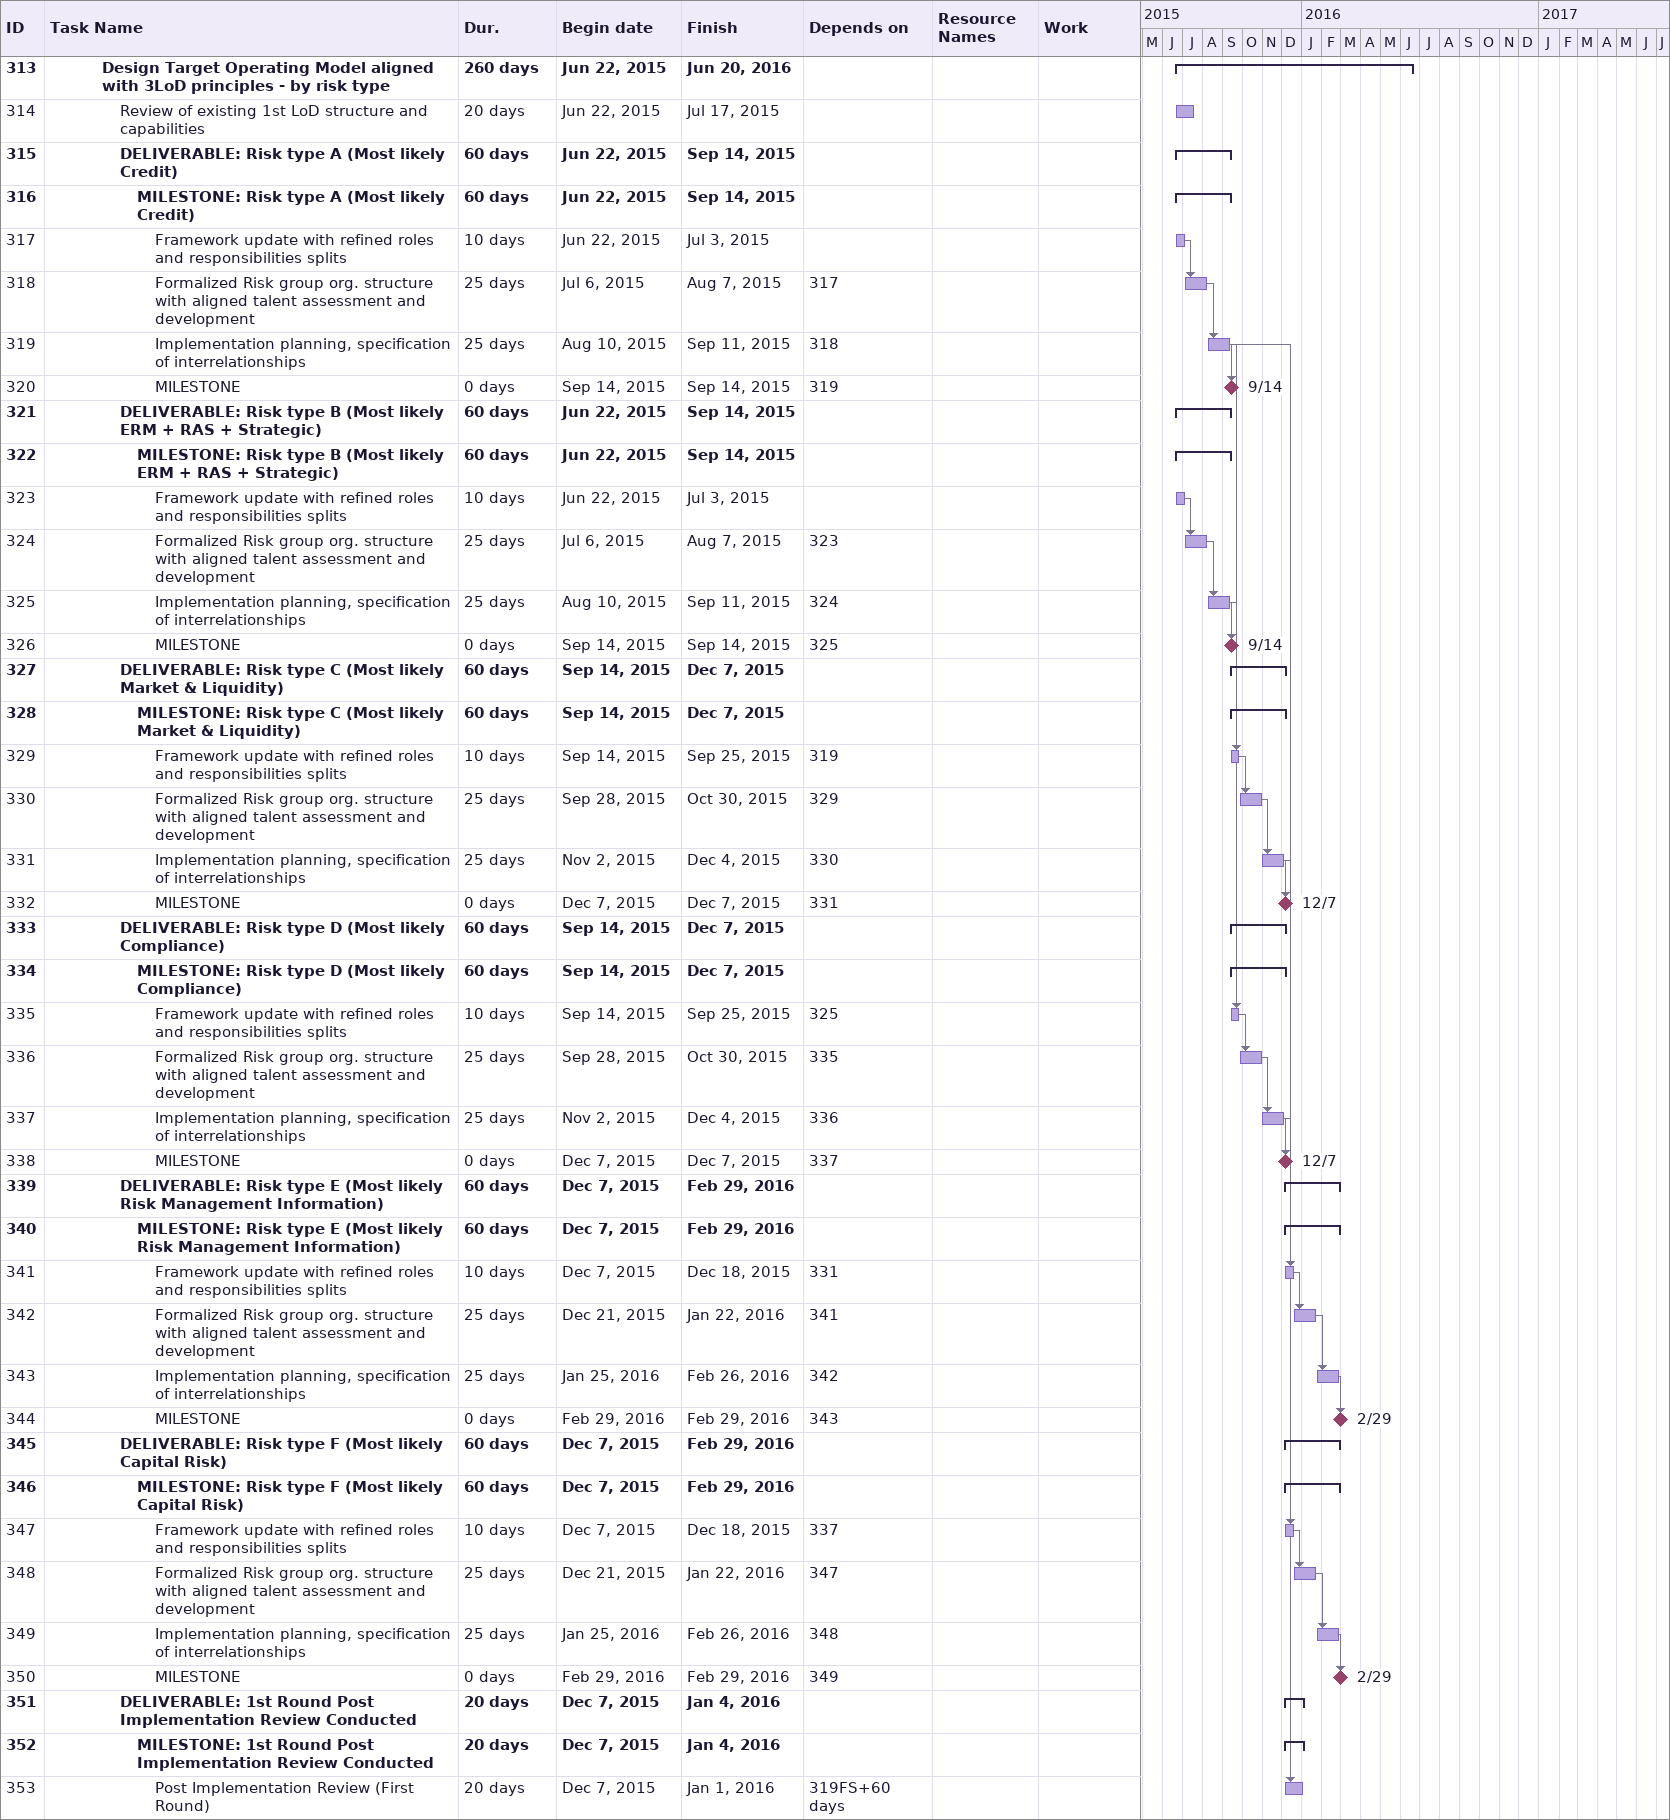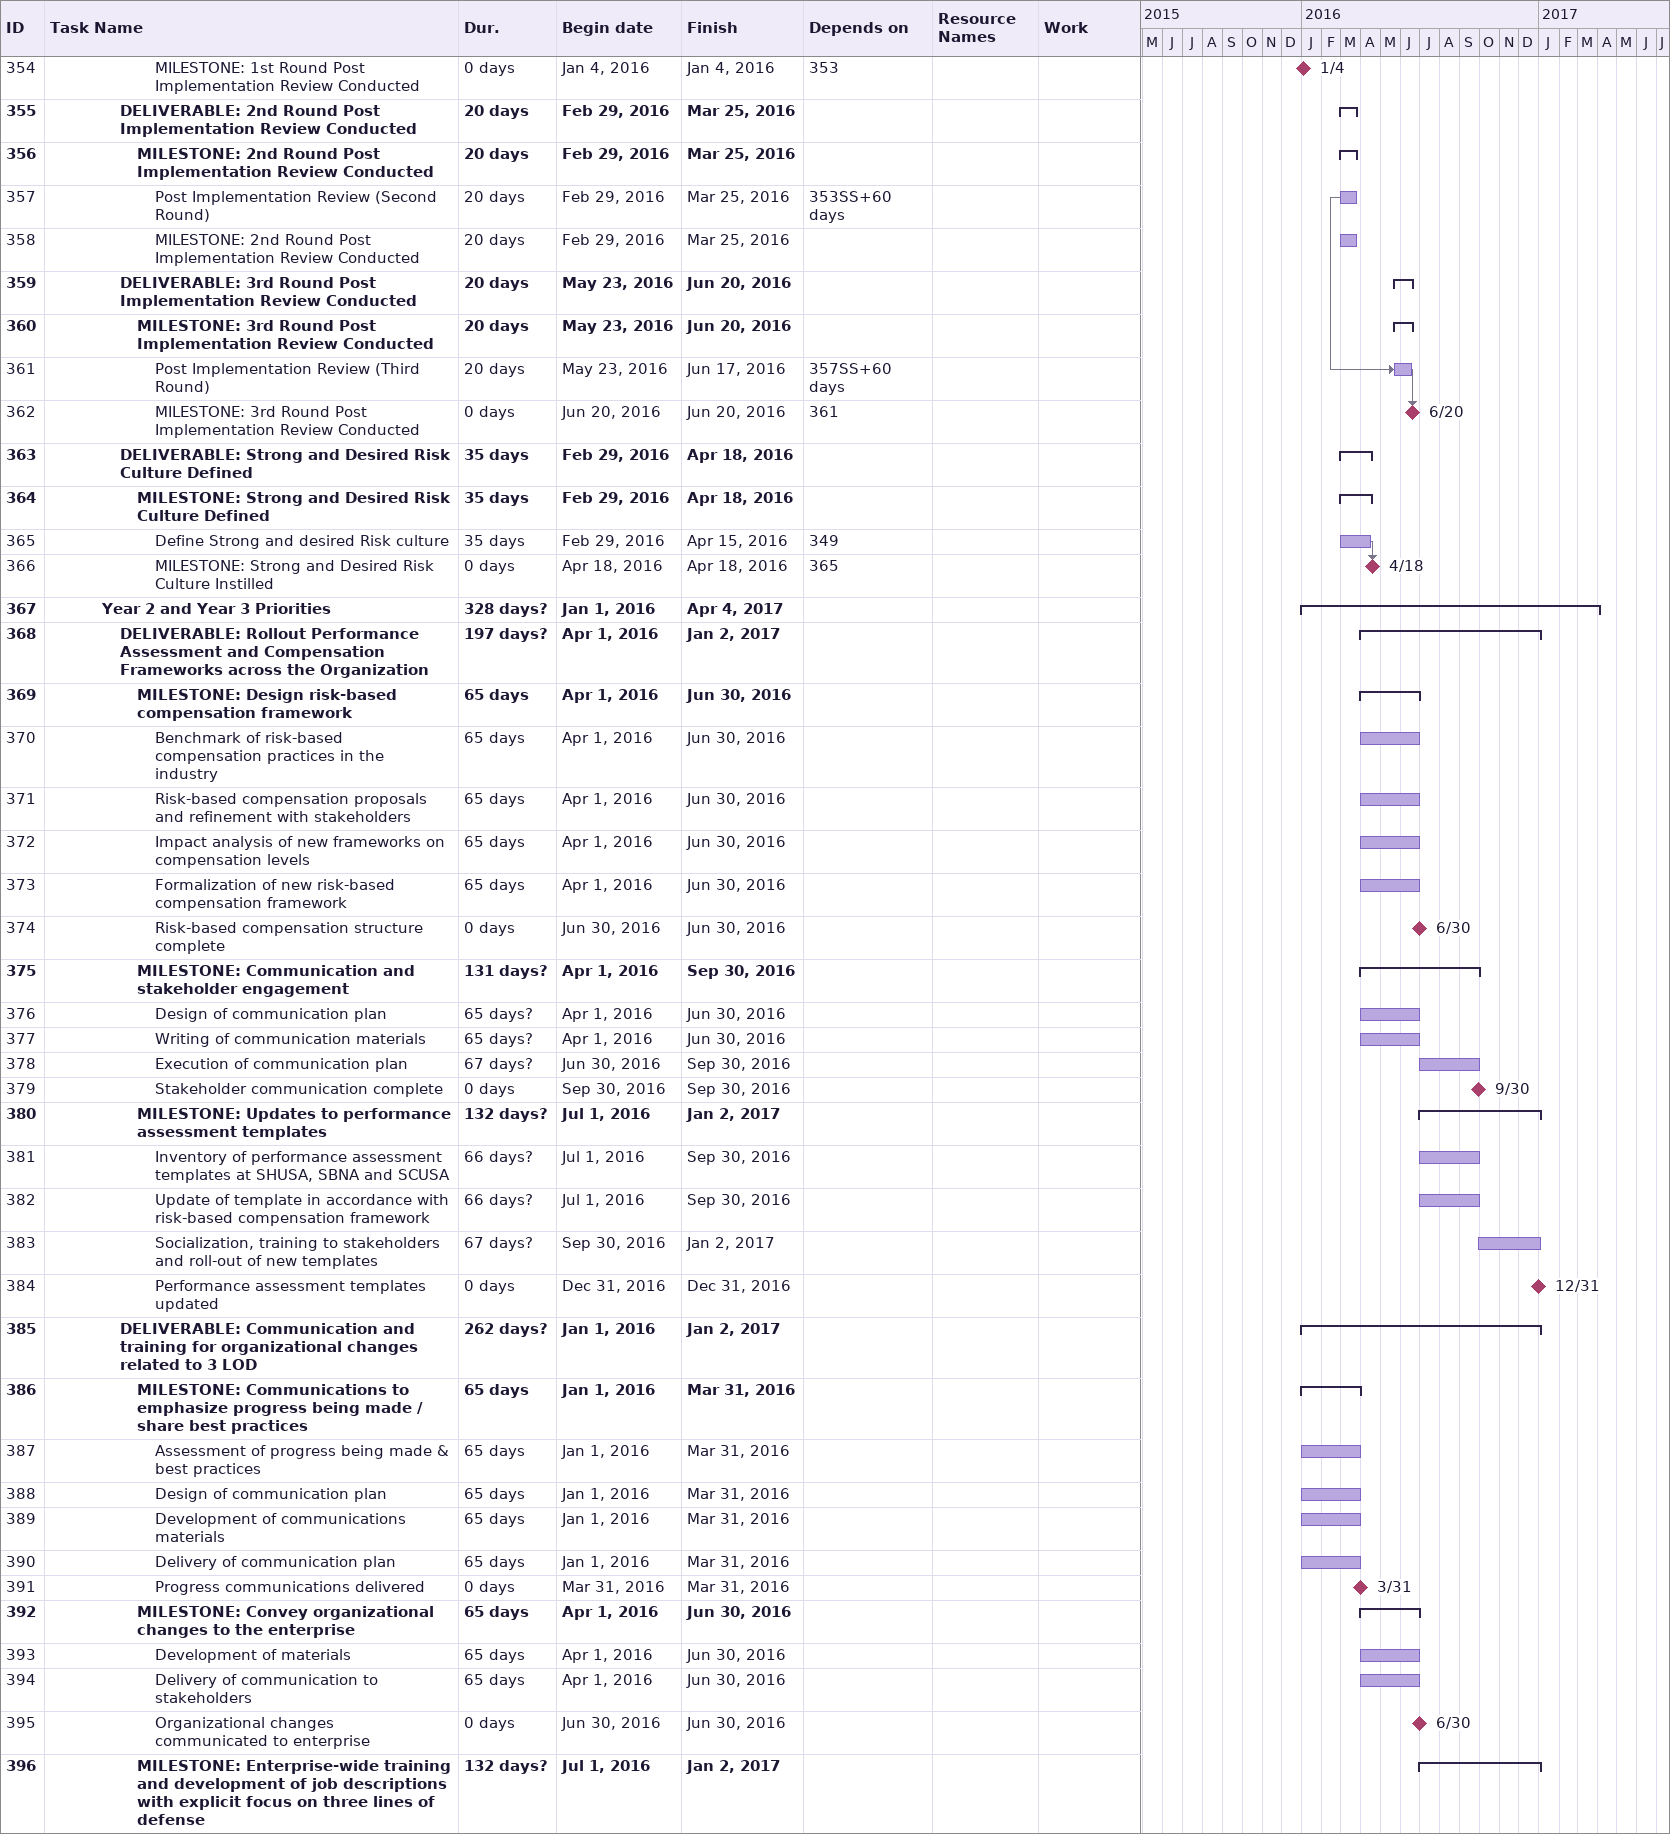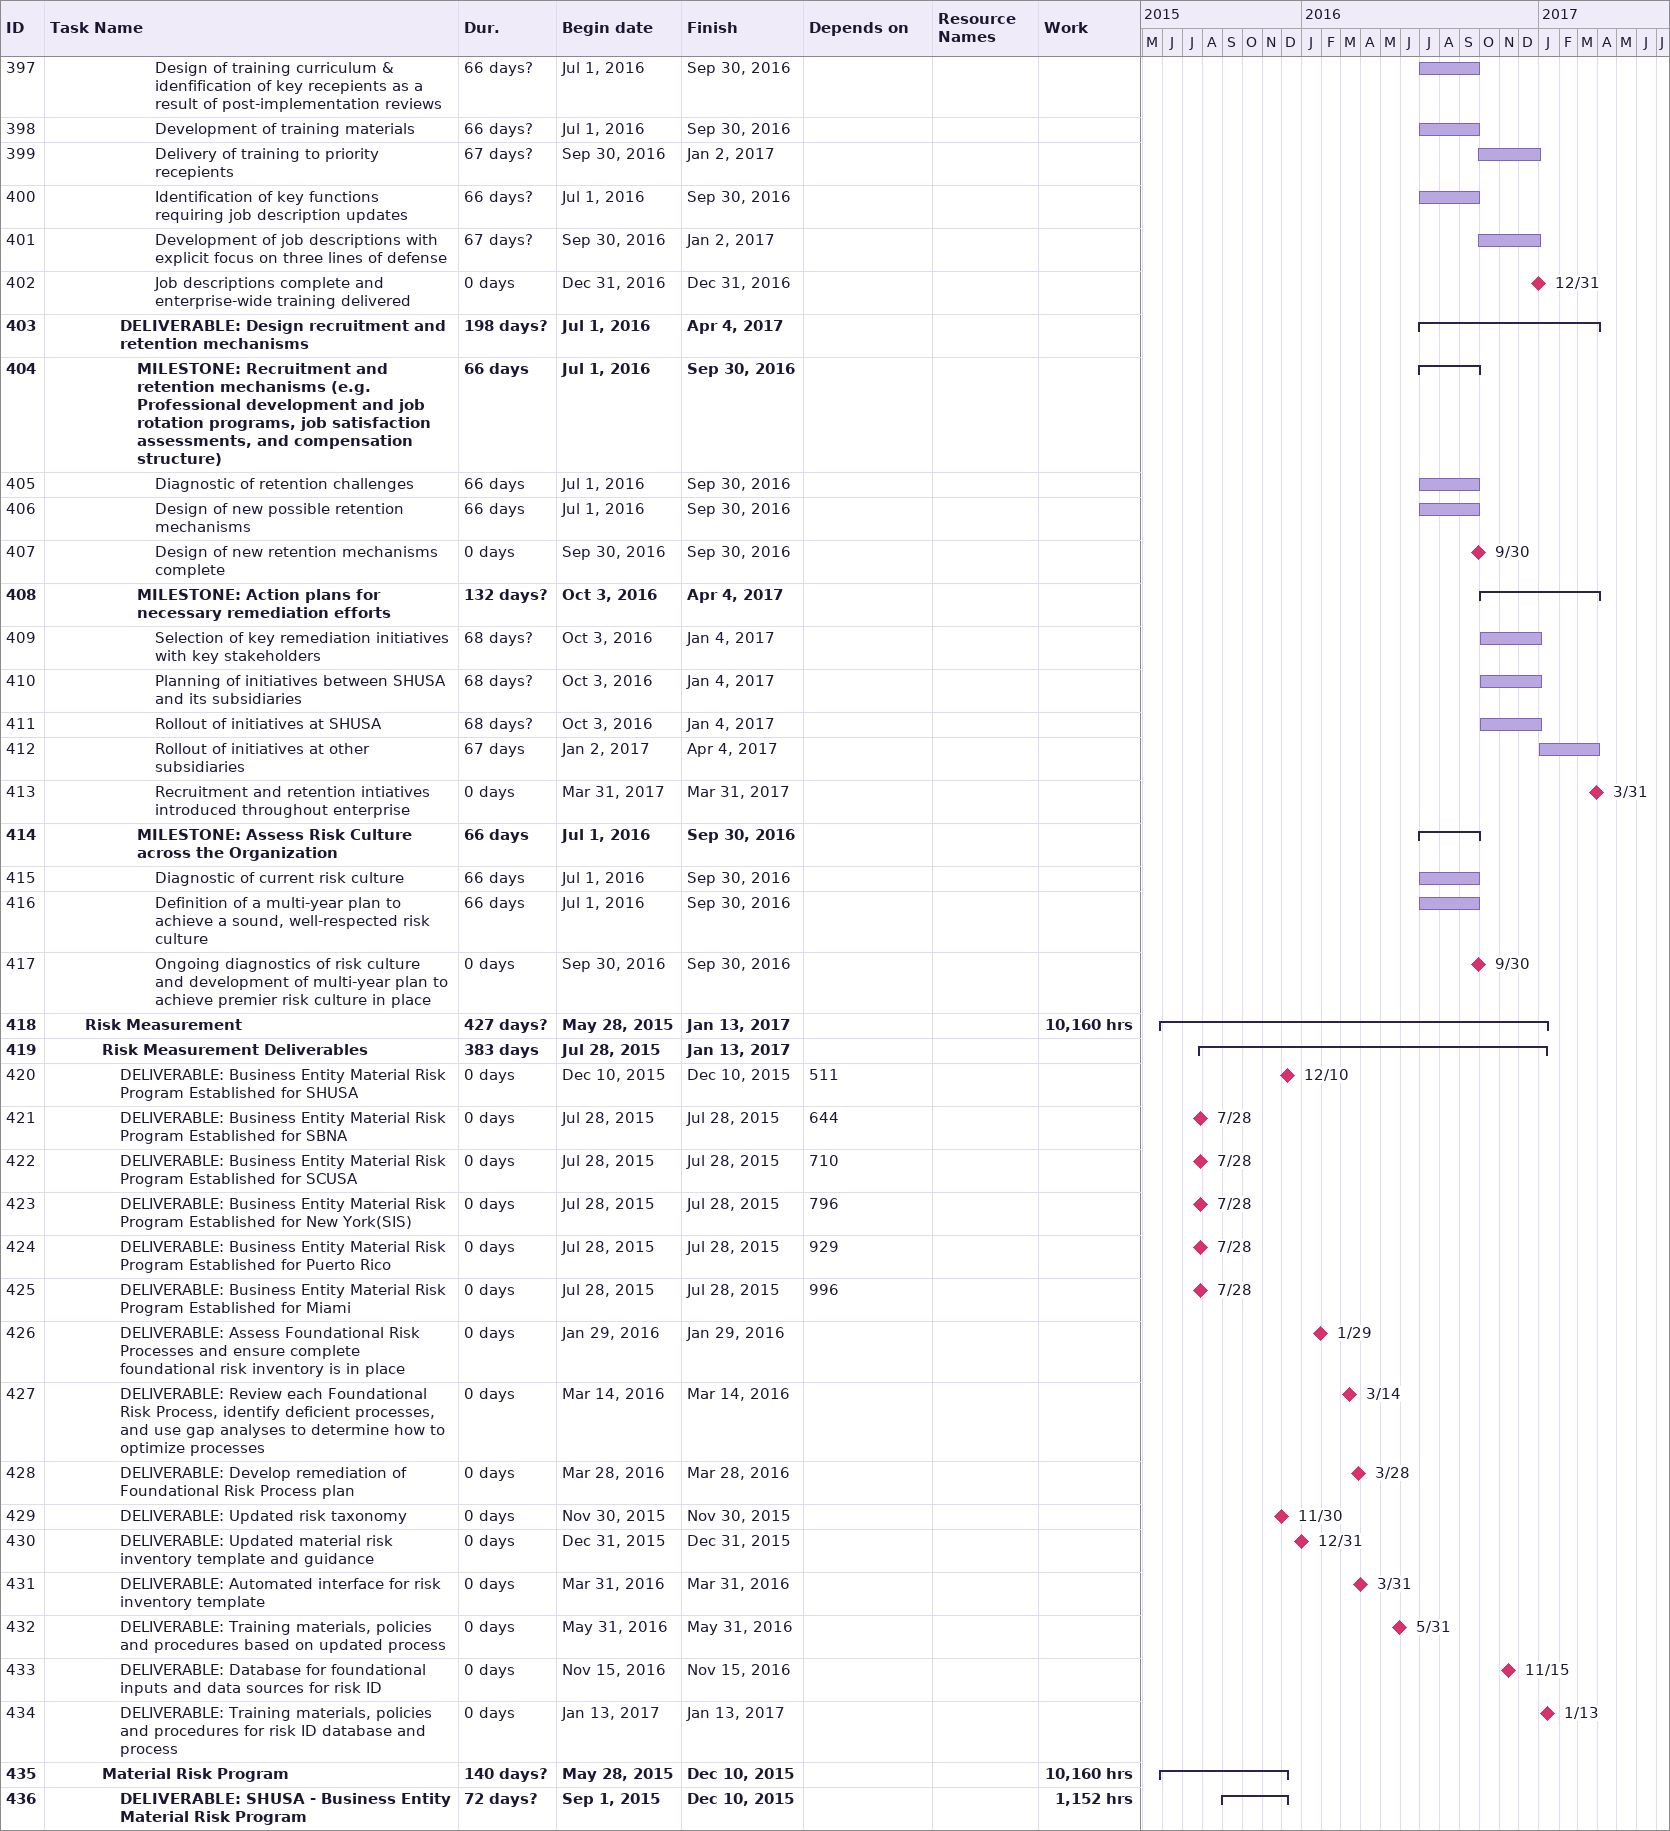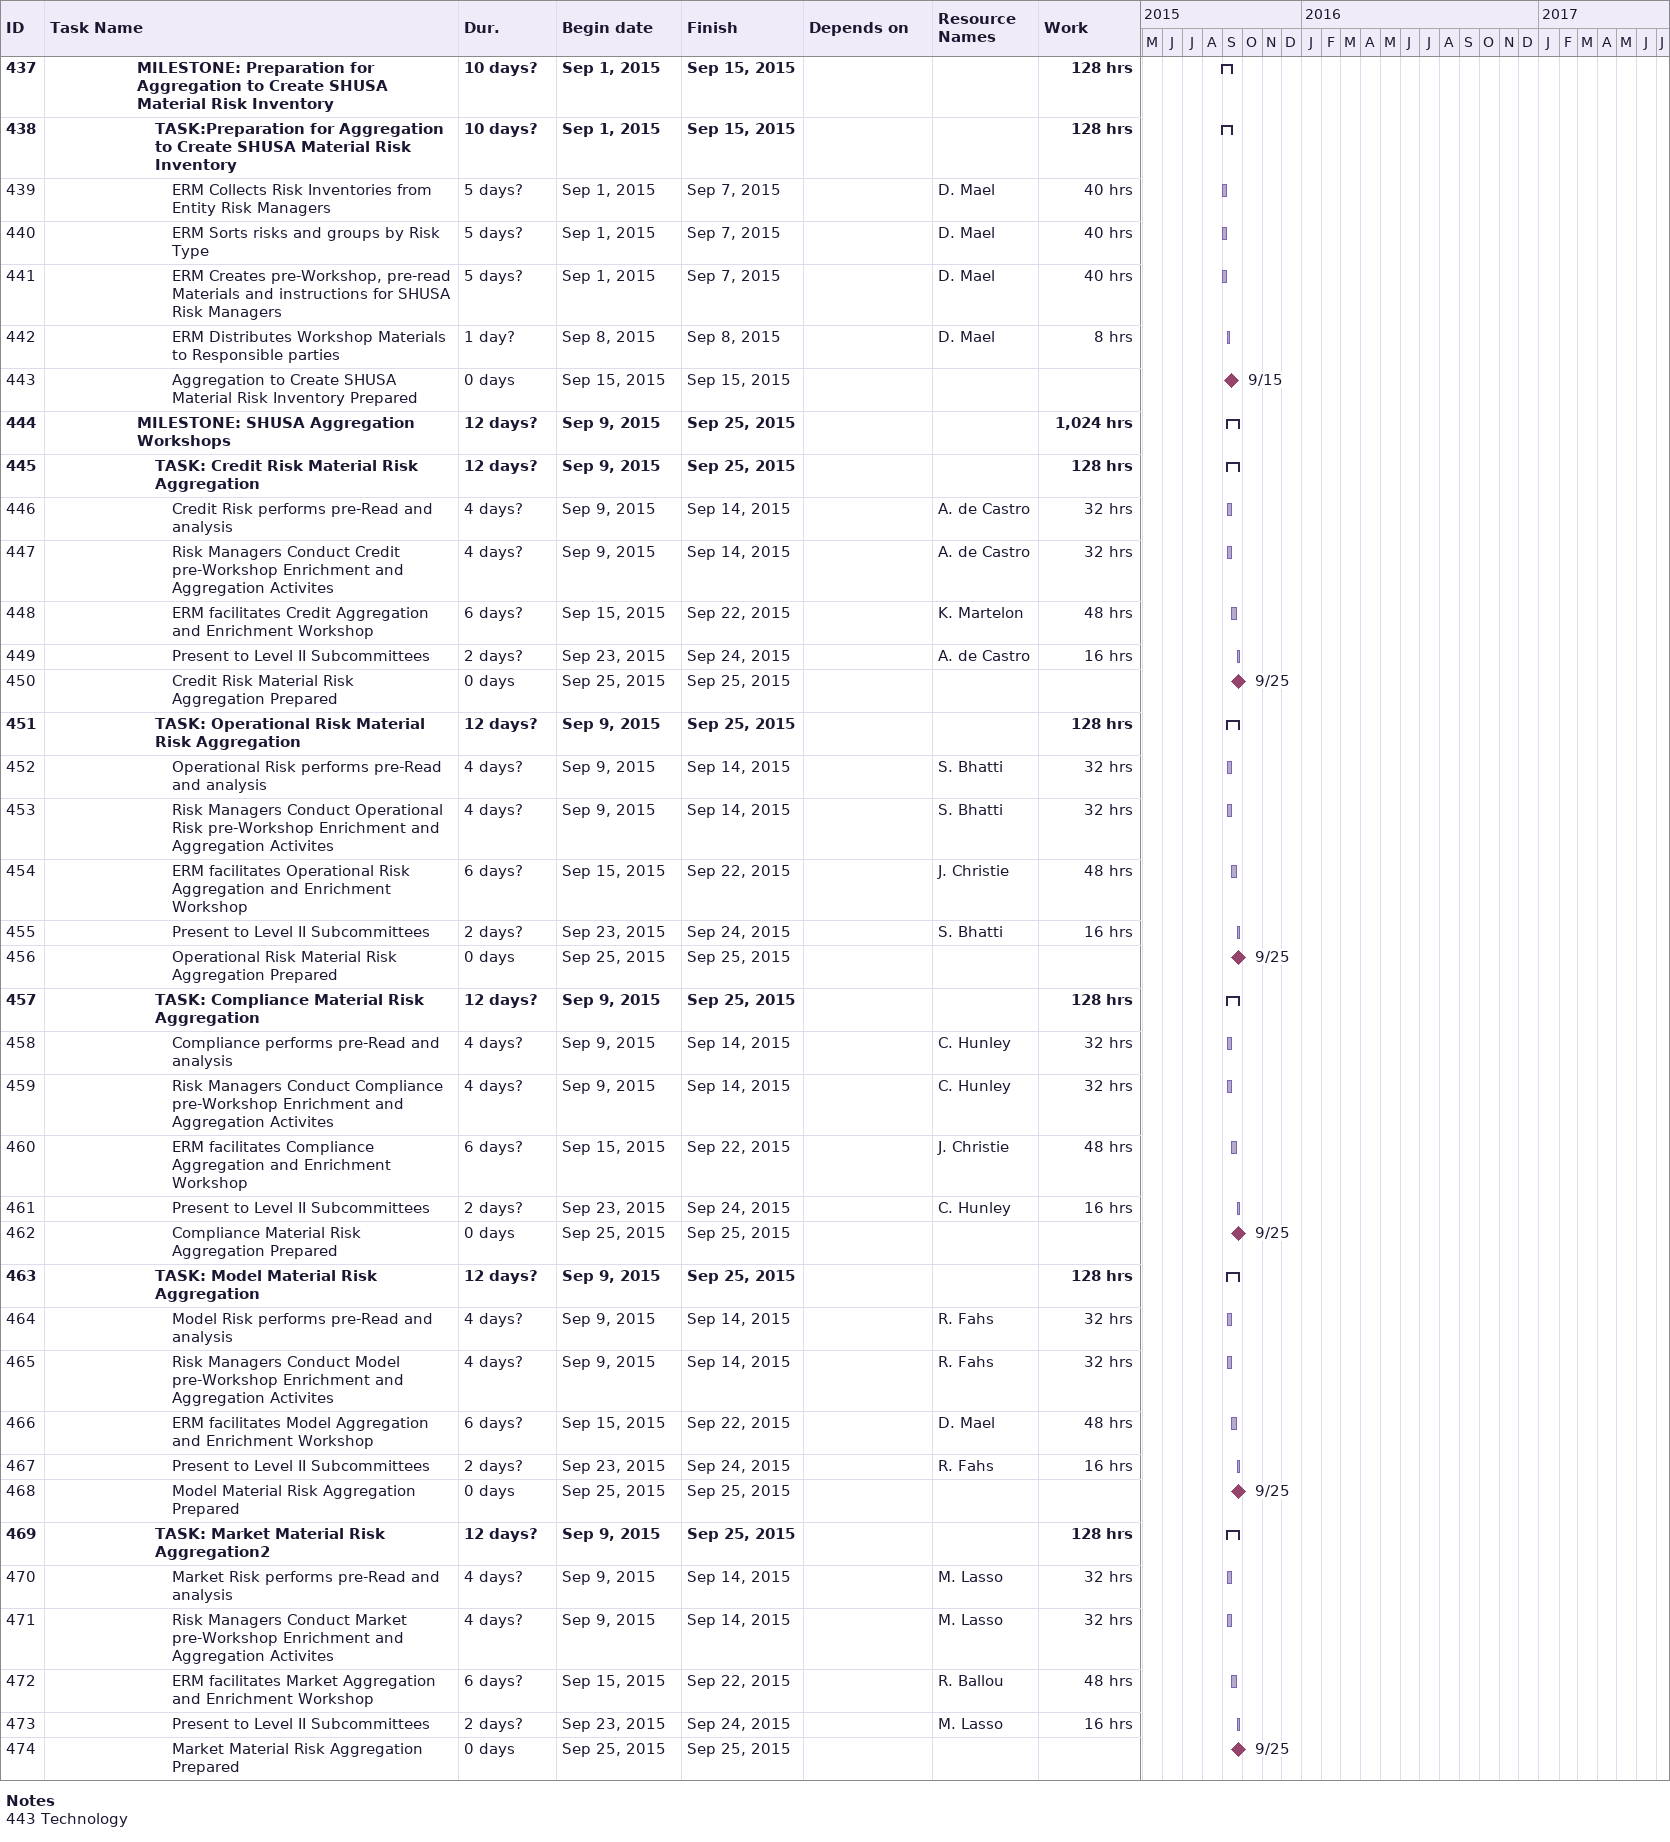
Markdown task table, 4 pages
| ID | Level | Task | Duration | Start | Finish | Predecessors | Resources | Work (h) |
|---|---|---|---|---|---|---|---|---|
| 313 | 4 | **Design Target Operating Model aligned with 3LoD principles - by risk type** | 260d | 2015-06-22 | 2016-06-20 |  |  |  |
| 314 | 5 | Review of existing 1st LoD structure and capabilities | 20d | 2015-06-22 | 2015-07-17 |  |  |  |
| 315 | 5 | **DELIVERABLE: Risk type A (Most likely Credit)** | 60d | 2015-06-22 | 2015-09-14 |  |  |  |
| 316 | 6 | **MILESTONE: Risk type A (Most likely Credit)** | 60d | 2015-06-22 | 2015-09-14 |  |  |  |
| 317 | 7 | Framework update with refined roles and responsibilities splits | 10d | 2015-06-22 | 2015-07-03 |  |  |  |
| 318 | 7 | Formalized Risk group org. structure with aligned talent assessment and development | 25d | 2015-07-06 | 2015-08-07 | 317 |  |  |
| 319 | 7 | Implementation planning, specification of interrelationships | 25d | 2015-08-10 | 2015-09-11 | 318 |  |  |
| 320 | 7 | MILESTONE | 0d | 2015-09-14 | 2015-09-14 | 319 |  |  |
| 321 | 5 | **DELIVERABLE: Risk type B (Most likely ERM + RAS + Strategic)** | 60d | 2015-06-22 | 2015-09-14 |  |  |  |
| 322 | 6 | **MILESTONE: Risk type B (Most likely ERM + RAS + Strategic)** | 60d | 2015-06-22 | 2015-09-14 |  |  |  |
| 323 | 7 | Framework update with refined roles and responsibilities splits | 10d | 2015-06-22 | 2015-07-03 |  |  |  |
| 324 | 7 | Formalized Risk group org. structure with aligned talent assessment and development | 25d | 2015-07-06 | 2015-08-07 | 323 |  |  |
| 325 | 7 | Implementation planning, specification of interrelationships | 25d | 2015-08-10 | 2015-09-11 | 324 |  |  |
| 326 | 7 | MILESTONE | 0d | 2015-09-14 | 2015-09-14 | 325 |  |  |
| 327 | 5 | **DELIVERABLE: Risk type C (Most likely Market & Liquidity)** | 60d | 2015-09-14 | 2015-12-07 |  |  |  |
| 328 | 6 | **MILESTONE: Risk type C (Most likely Market & Liquidity)** | 60d | 2015-09-14 | 2015-12-07 |  |  |  |
| 329 | 7 | Framework update with refined roles and responsibilities splits | 10d | 2015-09-14 | 2015-09-25 | 319 |  |  |
| 330 | 7 | Formalized Risk group org. structure with aligned talent assessment and development | 25d | 2015-09-28 | 2015-10-30 | 329 |  |  |
| 331 | 7 | Implementation planning, specification of interrelationships | 25d | 2015-11-02 | 2015-12-04 | 330 |  |  |
| 332 | 7 | MILESTONE | 0d | 2015-12-07 | 2015-12-07 | 331 |  |  |
| 333 | 5 | **DELIVERABLE: Risk type D (Most likely Compliance)** | 60d | 2015-09-14 | 2015-12-07 |  |  |  |
| 334 | 6 | **MILESTONE: Risk type D (Most likely Compliance)** | 60d | 2015-09-14 | 2015-12-07 |  |  |  |
| 335 | 7 | Framework update with refined roles and responsibilities splits | 10d | 2015-09-14 | 2015-09-25 | 325 |  |  |
| 336 | 7 | Formalized Risk group org. structure with aligned talent assessment and development | 25d | 2015-09-28 | 2015-10-30 | 335 |  |  |
| 337 | 7 | Implementation planning, specification of interrelationships | 25d | 2015-11-02 | 2015-12-04 | 336 |  |  |
| 338 | 7 | MILESTONE | 0d | 2015-12-07 | 2015-12-07 | 337 |  |  |
| 339 | 5 | **DELIVERABLE: Risk type E (Most likely Risk Management Information)** | 60d | 2015-12-07 | 2016-02-29 |  |  |  |
| 340 | 6 | **MILESTONE: Risk type E (Most likely Risk Management Information)** | 60d | 2015-12-07 | 2016-02-29 |  |  |  |
| 341 | 7 | Framework update with refined roles and responsibilities splits | 10d | 2015-12-07 | 2015-12-18 | 331 |  |  |
| 342 | 7 | Formalized Risk group org. structure with aligned talent assessment and development | 25d | 2015-12-21 | 2016-01-22 | 341 |  |  |
| 343 | 7 | Implementation planning, specification of interrelationships | 25d | 2016-01-25 | 2016-02-26 | 342 |  |  |
| 344 | 7 | MILESTONE | 0d | 2016-02-29 | 2016-02-29 | 343 |  |  |
| 345 | 5 | **DELIVERABLE: Risk type F (Most likely Capital Risk)** | 60d | 2015-12-07 | 2016-02-29 |  |  |  |
| 346 | 6 | **MILESTONE: Risk type F (Most likely Capital Risk)** | 60d | 2015-12-07 | 2016-02-29 |  |  |  |
| 347 | 7 | Framework update with refined roles and responsibilities splits | 10d | 2015-12-07 | 2015-12-18 | 337 |  |  |
| 348 | 7 | Formalized Risk group org. structure with aligned talent assessment and development | 25d | 2015-12-21 | 2016-01-22 | 347 |  |  |
| 349 | 7 | Implementation planning, specification of interrelationships | 25d | 2016-01-25 | 2016-02-26 | 348 |  |  |
| 350 | 7 | MILESTONE | 0d | 2016-02-29 | 2016-02-29 | 349 |  |  |
| 351 | 5 | **DELIVERABLE: 1st Round Post Implementation Review Conducted** | 20d | 2015-12-07 | 2016-01-04 |  |  |  |
| 352 | 6 | **MILESTONE: 1st Round Post Implementation Review Conducted** | 20d | 2015-12-07 | 2016-01-04 |  |  |  |
| 353 | 7 | Post Implementation Review (First Round) | 20d | 2015-12-07 | 2016-01-01 | 319FS+60d |  |  |
| 354 | 7 | MILESTONE: 1st Round Post Implementation Review Conducted | 0d | 2016-01-04 | 2016-01-04 | 353 |  |  |
| 355 | 5 | **DELIVERABLE: 2nd Round Post Implementation Review Conducted** | 20d | 2016-02-29 | 2016-03-25 |  |  |  |
| 356 | 6 | **MILESTONE: 2nd Round Post Implementation Review Conducted** | 20d | 2016-02-29 | 2016-03-25 |  |  |  |
| 357 | 7 | Post Implementation Review (Second Round) | 20d | 2016-02-29 | 2016-03-25 | 353SS+60d |  |  |
| 358 | 7 | MILESTONE: 2nd Round Post Implementation Review Conducted | 20d | 2016-02-29 | 2016-03-25 |  |  |  |
| 359 | 5 | **DELIVERABLE: 3rd Round Post Implementation Review Conducted** | 20d | 2016-05-23 | 2016-06-20 |  |  |  |
| 360 | 6 | **MILESTONE: 3rd Round Post Implementation Review Conducted** | 20d | 2016-05-23 | 2016-06-20 |  |  |  |
| 361 | 7 | Post Implementation Review (Third Round) | 20d | 2016-05-23 | 2016-06-17 | 357SS+60d |  |  |
| 362 | 7 | MILESTONE: 3rd Round Post Implementation Review Conducted | 0d | 2016-06-20 | 2016-06-20 | 361 |  |  |
| 363 | 5 | **DELIVERABLE: Strong and Desired Risk Culture Defined** | 35d | 2016-02-29 | 2016-04-18 |  |  |  |
| 364 | 6 | **MILESTONE: Strong and Desired Risk Culture Defined** | 35d | 2016-02-29 | 2016-04-18 |  |  |  |
| 365 | 7 | Define Strong and desired Risk culture | 35d | 2016-02-29 | 2016-04-15 | 349 |  |  |
| 366 | 7 | MILESTONE: Strong and Desired Risk Culture Instilled | 0d | 2016-04-18 | 2016-04-18 | 365 |  |  |
| 367 | 4 | **Year 2 and Year 3 Priorities** | 328d? | 2016-01-01 | 2017-04-04 |  |  |  |
| 368 | 5 | **DELIVERABLE: Rollout Performance Assessment and Compensation Frameworks across the Organization** | 197d? | 2016-04-01 | 2017-01-02 |  |  |  |
| 369 | 6 | **MILESTONE: Design risk-based compensation framework** | 65d | 2016-04-01 | 2016-06-30 |  |  |  |
| 370 | 7 | Benchmark of risk-based compensation practices in the industry | 65d | 2016-04-01 | 2016-06-30 |  |  |  |
| 371 | 7 | Risk-based compensation proposals and refinement with stakeholders | 65d | 2016-04-01 | 2016-06-30 |  |  |  |
| 372 | 7 | Impact analysis of new frameworks on compensation levels | 65d | 2016-04-01 | 2016-06-30 |  |  |  |
| 373 | 7 | Formalization of new risk-based compensation framework | 65d | 2016-04-01 | 2016-06-30 |  |  |  |
| 374 | 7 | Risk-based compensation structure complete | 0d | 2016-06-30 | 2016-06-30 |  |  |  |
| 375 | 6 | **MILESTONE: Communication and stakeholder engagement** | 131d? | 2016-04-01 | 2016-09-30 |  |  |  |
| 376 | 7 | Design of communication plan | 65d? | 2016-04-01 | 2016-06-30 |  |  |  |
| 377 | 7 | Writing of communication materials | 65d? | 2016-04-01 | 2016-06-30 |  |  |  |
| 378 | 7 | Execution of communication plan | 67d? | 2016-06-30 | 2016-09-30 |  |  |  |
| 379 | 7 | Stakeholder communication complete | 0d | 2016-09-30 | 2016-09-30 |  |  |  |
| 380 | 6 | **MILESTONE: Updates to performance assessment templates** | 132d? | 2016-07-01 | 2017-01-02 |  |  |  |
| 381 | 7 | Inventory of performance assessment templates at SHUSA, SBNA and SCUSA | 66d? | 2016-07-01 | 2016-09-30 |  |  |  |
| 382 | 7 | Update of template in accordance with risk-based compensation framework | 66d? | 2016-07-01 | 2016-09-30 |  |  |  |
| 383 | 7 | Socialization, training to stakeholders and roll-out of new templates | 67d? | 2016-09-30 | 2017-01-02 |  |  |  |
| 384 | 7 | Performance assessment templates updated | 0d | 2016-12-31 | 2016-12-31 |  |  |  |
| 385 | 5 | **DELIVERABLE: Communication and training for organizational changes related to 3 LOD** | 262d? | 2016-01-01 | 2017-01-02 |  |  |  |
| 386 | 6 | **MILESTONE: Communications to emphasize progress being made / share best practices** | 65d | 2016-01-01 | 2016-03-31 |  |  |  |
| 387 | 7 | Assessment of progress being made & best practices | 65d | 2016-01-01 | 2016-03-31 |  |  |  |
| 388 | 7 | Design of communication plan | 65d | 2016-01-01 | 2016-03-31 |  |  |  |
| 389 | 7 | Development of communications materials | 65d | 2016-01-01 | 2016-03-31 |  |  |  |
| 390 | 7 | Delivery of communication plan | 65d | 2016-01-01 | 2016-03-31 |  |  |  |
| 391 | 7 | Progress communications delivered | 0d | 2016-03-31 | 2016-03-31 |  |  |  |
| 392 | 6 | **MILESTONE: Convey organizational changes to the enterprise** | 65d | 2016-04-01 | 2016-06-30 |  |  |  |
| 393 | 7 | Development of materials | 65d | 2016-04-01 | 2016-06-30 |  |  |  |
| 394 | 7 | Delivery of communication to stakeholders | 65d | 2016-04-01 | 2016-06-30 |  |  |  |
| 395 | 7 | Organizational changes communicated to enterprise | 0d | 2016-06-30 | 2016-06-30 |  |  |  |
| 396 | 6 | **MILESTONE: Enterprise-wide training and development of job descriptions with explicit focus on three lines of defense** | 132d? | 2016-07-01 | 2017-01-02 |  |  |  |
| 397 | 7 | Design of training curriculum & idenfification of key recepients as a result of post-implementation reviews | 66d? | 2016-07-01 | 2016-09-30 |  |  |  |
| 398 | 7 | Development of training materials | 66d? | 2016-07-01 | 2016-09-30 |  |  |  |
| 399 | 7 | Delivery of training to priority recepients | 67d? | 2016-09-30 | 2017-01-02 |  |  |  |
| 400 | 7 | Identification of key functions requiring job description updates | 66d? | 2016-07-01 | 2016-09-30 |  |  |  |
| 401 | 7 | Development of job descriptions with explicit focus on three lines of defense | 67d? | 2016-09-30 | 2017-01-02 |  |  |  |
| 402 | 7 | Job descriptions complete and enterprise-wide training delivered | 0d | 2016-12-31 | 2016-12-31 |  |  |  |
| 403 | 5 | **DELIVERABLE: Design recruitment and retention mechanisms** | 198d? | 2016-07-01 | 2017-04-04 |  |  |  |
| 404 | 6 | **MILESTONE: Recruitment and retention mechanisms (e.g. Professional development and job rotation programs, job satisfaction assessments, and compensation structure)** | 66d | 2016-07-01 | 2016-09-30 |  |  |  |
| 405 | 7 | Diagnostic of retention challenges | 66d | 2016-07-01 | 2016-09-30 |  |  |  |
| 406 | 7 | Design of new possible retention mechanisms | 66d | 2016-07-01 | 2016-09-30 |  |  |  |
| 407 | 7 | Design of new retention mechanisms complete | 0d | 2016-09-30 | 2016-09-30 |  |  |  |
| 408 | 6 | **MILESTONE: Action plans for necessary remediation efforts** | 132d? | 2016-10-03 | 2017-04-04 |  |  |  |
| 409 | 7 | Selection of key remediation initiatives with key stakeholders | 68d? | 2016-10-03 | 2017-01-04 |  |  |  |
| 410 | 7 | Planning of initiatives between SHUSA and its subsidiaries | 68d? | 2016-10-03 | 2017-01-04 |  |  |  |
| 411 | 7 | Rollout of initiatives at SHUSA | 68d? | 2016-10-03 | 2017-01-04 |  |  |  |
| 412 | 7 | Rollout of initiatives at other subsidiaries | 67d | 2017-01-02 | 2017-04-04 |  |  |  |
| 413 | 7 | Recruitment and retention intiatives introduced throughout enterprise | 0d | 2017-03-31 | 2017-03-31 |  |  |  |
| 414 | 6 | **MILESTONE: Assess Risk Culture across the Organization** | 66d | 2016-07-01 | 2016-09-30 |  |  |  |
| 415 | 7 | Diagnostic of current risk culture | 66d | 2016-07-01 | 2016-09-30 |  |  |  |
| 416 | 7 | Definition of a multi-year plan to achieve a sound, well-respected risk culture | 66d | 2016-07-01 | 2016-09-30 |  |  |  |
| 417 | 7 | Ongoing diagnostics of risk culture and development of multi-year plan to achieve premier risk culture in place | 0d | 2016-09-30 | 2016-09-30 |  |  |  |
| 418 | 3 | **Risk Measurement** | 427d? | 2015-05-28 | 2017-01-13 |  |  | 10160 |
| 419 | 4 | **Risk Measurement Deliverables** | 383d | 2015-07-28 | 2017-01-13 |  |  |  |
| 420 | 5 | DELIVERABLE: Business Entity Material Risk Program Established for SHUSA | 0d | 2015-12-10 | 2015-12-10 | 511 |  |  |
| 421 | 5 | DELIVERABLE: Business Entity Material Risk Program Established for SBNA | 0d | 2015-07-28 | 2015-07-28 | 644 |  |  |
| 422 | 5 | DELIVERABLE: Business Entity Material Risk Program Established for SCUSA | 0d | 2015-07-28 | 2015-07-28 | 710 |  |  |
| 423 | 5 | DELIVERABLE: Business Entity Material Risk Program Established for New York(SIS) | 0d | 2015-07-28 | 2015-07-28 | 796 |  |  |
| 424 | 5 | DELIVERABLE: Business Entity Material Risk Program Established for Puerto Rico | 0d | 2015-07-28 | 2015-07-28 | 929 |  |  |
| 425 | 5 | DELIVERABLE: Business Entity Material Risk Program Established for Miami | 0d | 2015-07-28 | 2015-07-28 | 996 |  |  |
| 426 | 5 | DELIVERABLE: Assess Foundational Risk Processes and ensure complete foundational risk inventory is in place | 0d | 2016-01-29 | 2016-01-29 |  |  |  |
| 427 | 5 | DELIVERABLE: Review each Foundational Risk Process, identify deficient processes, and use gap analyses to determine how to optimize processes | 0d | 2016-03-14 | 2016-03-14 |  |  |  |
| 428 | 5 | DELIVERABLE: Develop remediation of Foundational Risk Process plan | 0d | 2016-03-28 | 2016-03-28 |  |  |  |
| 429 | 5 | DELIVERABLE: Updated risk taxonomy | 0d | 2015-11-30 | 2015-11-30 |  |  |  |
| 430 | 5 | DELIVERABLE: Updated material risk inventory template and guidance | 0d | 2015-12-31 | 2015-12-31 |  |  |  |
| 431 | 5 | DELIVERABLE: Automated interface for risk inventory template | 0d | 2016-03-31 | 2016-03-31 |  |  |  |
| 432 | 5 | DELIVERABLE: Training materials, policies and procedures based on updated process | 0d | 2016-05-31 | 2016-05-31 |  |  |  |
| 433 | 5 | DELIVERABLE: Database for foundational inputs and data sources for risk ID | 0d | 2016-11-15 | 2016-11-15 |  |  |  |
| 434 | 5 | DELIVERABLE: Training materials, policies and procedures for risk ID database and process | 0d | 2017-01-13 | 2017-01-13 |  |  |  |
| 435 | 4 | **Material Risk Program** | 140d? | 2015-05-28 | 2015-12-10 |  |  | 10160 |
| 436 | 5 | **DELIVERABLE: SHUSA - Business Entity Material Risk Program** | 72d? | 2015-09-01 | 2015-12-10 |  |  | 1152 |
| 437 | 6 | **MILESTONE: Preparation for Aggregation to Create SHUSA Material Risk Inventory** | 10d? | 2015-09-01 | 2015-09-15 |  |  | 128 |
| 438 | 7 | **TASK:Preparation for Aggregation to Create SHUSA Material Risk Inventory** | 10d? | 2015-09-01 | 2015-09-15 |  |  | 128 |
| 439 | 8 | ERM Collects Risk Inventories from Entity Risk Managers | 5d? | 2015-09-01 | 2015-09-07 |  | D. Mael | 40 |
| 440 | 8 | ERM Sorts risks and groups by Risk Type | 5d? | 2015-09-01 | 2015-09-07 |  | D. Mael | 40 |
| 441 | 8 | ERM Creates pre-Workshop, pre-read Materials and instructions for SHUSA Risk Managers | 5d? | 2015-09-01 | 2015-09-07 |  | D. Mael | 40 |
| 442 | 8 | ERM Distributes Workshop Materials to Responsible parties | 1d? | 2015-09-08 | 2015-09-08 |  | D. Mael | 8 |
| 443 | 8 | Aggregation to Create SHUSA Material Risk Inventory Prepared | 0d | 2015-09-15 | 2015-09-15 |  |  |  |
| 444 | 6 | **MILESTONE: SHUSA Aggregation Workshops** | 12d? | 2015-09-09 | 2015-09-25 |  |  | 1024 |
| 445 | 7 | **TASK: Credit Risk Material Risk Aggregation** | 12d? | 2015-09-09 | 2015-09-25 |  |  | 128 |
| 446 | 8 | Credit Risk performs pre-Read and analysis | 4d? | 2015-09-09 | 2015-09-14 |  | A. de Castro | 32 |
| 447 | 8 | Risk Managers Conduct Credit pre-Workshop Enrichment and Aggregation Activites | 4d? | 2015-09-09 | 2015-09-14 |  | A. de Castro | 32 |
| 448 | 8 | ERM facilitates Credit Aggregation and Enrichment Workshop | 6d? | 2015-09-15 | 2015-09-22 |  | K. Martelon | 48 |
| 449 | 8 | Present to Level II Subcommittees | 2d? | 2015-09-23 | 2015-09-24 |  | A. de Castro | 16 |
| 450 | 8 | Credit Risk Material Risk Aggregation Prepared | 0d | 2015-09-25 | 2015-09-25 |  |  |  |
| 451 | 7 | **TASK: Operational Risk Material Risk Aggregation** | 12d? | 2015-09-09 | 2015-09-25 |  |  | 128 |
| 452 | 8 | Operational Risk performs pre-Read and analysis | 4d? | 2015-09-09 | 2015-09-14 |  | S. Bhatti | 32 |
| 453 | 8 | Risk Managers Conduct Operational Risk pre-Workshop Enrichment and Aggregation Activites | 4d? | 2015-09-09 | 2015-09-14 |  | S. Bhatti | 32 |
| 454 | 8 | ERM facilitates Operational Risk Aggregation and Enrichment Workshop | 6d? | 2015-09-15 | 2015-09-22 |  | J. Christie | 48 |
| 455 | 8 | Present to Level II Subcommittees | 2d? | 2015-09-23 | 2015-09-24 |  | S. Bhatti | 16 |
| 456 | 8 | Operational Risk Material Risk Aggregation Prepared | 0d | 2015-09-25 | 2015-09-25 |  |  |  |
| 457 | 7 | **TASK: Compliance Material Risk Aggregation** | 12d? | 2015-09-09 | 2015-09-25 |  |  | 128 |
| 458 | 8 | Compliance performs pre-Read and analysis | 4d? | 2015-09-09 | 2015-09-14 |  | C. Hunley | 32 |
| 459 | 8 | Risk Managers Conduct Compliance pre-Workshop Enrichment and Aggregation Activites | 4d? | 2015-09-09 | 2015-09-14 |  | C. Hunley | 32 |
| 460 | 8 | ERM facilitates Compliance Aggregation and Enrichment Workshop | 6d? | 2015-09-15 | 2015-09-22 |  | J. Christie | 48 |
| 461 | 8 | Present to Level II Subcommittees | 2d? | 2015-09-23 | 2015-09-24 |  | C. Hunley | 16 |
| 462 | 8 | Compliance Material Risk Aggregation Prepared | 0d | 2015-09-25 | 2015-09-25 |  |  |  |
| 463 | 7 | **TASK: Model Material Risk Aggregation** | 12d? | 2015-09-09 | 2015-09-25 |  |  | 128 |
| 464 | 8 | Model Risk performs pre-Read and analysis | 4d? | 2015-09-09 | 2015-09-14 |  | R. Fahs | 32 |
| 465 | 8 | Risk Managers Conduct Model pre-Workshop Enrichment and Aggregation Activites | 4d? | 2015-09-09 | 2015-09-14 |  | R. Fahs | 32 |
| 466 | 8 | ERM facilitates Model Aggregation and Enrichment Workshop | 6d? | 2015-09-15 | 2015-09-22 |  | D. Mael | 48 |
| 467 | 8 | Present to Level II Subcommittees | 2d? | 2015-09-23 | 2015-09-24 |  | R. Fahs | 16 |
| 468 | 8 | Model Material Risk Aggregation Prepared | 0d | 2015-09-25 | 2015-09-25 |  |  |  |
| 469 | 7 | **TASK: Market Material Risk Aggregation2** | 12d? | 2015-09-09 | 2015-09-25 |  |  | 128 |
| 470 | 8 | Market Risk performs pre-Read and analysis | 4d? | 2015-09-09 | 2015-09-14 |  | M. Lasso | 32 |
| 471 | 8 | Risk Managers Conduct Market pre-Workshop Enrichment and Aggregation Activites | 4d? | 2015-09-09 | 2015-09-14 |  | M. Lasso | 32 |
| 472 | 8 | ERM facilitates Market Aggregation and Enrichment Workshop | 6d? | 2015-09-15 | 2015-09-22 |  | R. Ballou | 48 |
| 473 | 8 | Present to Level II Subcommittees | 2d? | 2015-09-23 | 2015-09-24 |  | M. Lasso | 16 |
| 474 | 8 | Market Material Risk Aggregation Prepared | 0d | 2015-09-25 | 2015-09-25 |  |  |  |

Notes
- 443: Technology
